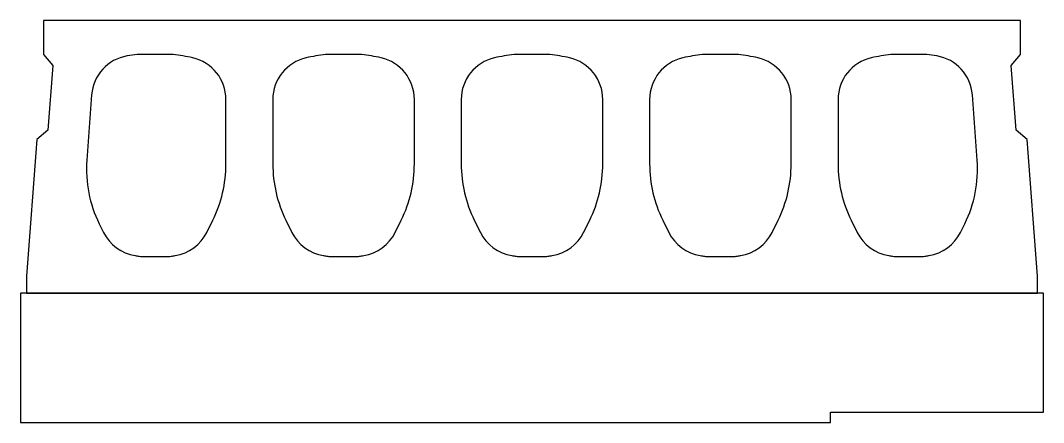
# Model space of a CAD drawing. Header units: millimetres. Extents: x 0 to 1200, y 0 to 472.
import ezdxf

# ---------------------------------------------------------------- set-up
doc = ezdxf.new("R2010")
doc.units = ezdxf.units.MM
doc.layers.add('insulation', color=2, linetype='Continuous')
doc.layers.add('reinforced concrete', color=7, linetype='Continuous')

msp = doc.modelspace()

# ---------------------------------------------------------------- linework, layer by layer
at = {"layer": 'insulation'}
msp.add_lwpolyline([(0, 152), (0, 152), (0, 0), (950, 0), (950, 12), (1200, 12), (1200, 152)], close=True, dxfattribs=at)
at = {"layer": 'reinforced concrete'}
msp.add_lwpolyline([(1193, 152), (1193, 172), (1180.8, 332.3), (1167.9, 343.3), (1162, 419.1), (1173, 432), (1173, 472), (27, 472), (27, 432), (38, 419.1), (32.1, 343.3), (19.2, 332.3), (7, 172), (7, 152), (1193, 152)], dxfattribs=at)
for points in [[(92.3, 233.4), (97.4, 223.2, 0.243738), (134.4, 195.9, 0.00853), (139.4, 195.2, 0.031039), (141.9, 195), (174.1, 195, 0.031039), (176.6, 195.2, 0.00853), (181.6, 195.9, 0.243738), (218.6, 223.2), (225.7, 237.5, 0.114562), (241, 303.6), (241, 379.3, 0.350641), (202, 428.1, 0.029097), (179.1, 431.9, 0.026371), (176.9, 432), (158, 432), (139.1, 432, 0.026371), (136.9, 431.9, 0.014835), (125.2, 430.3, 0.346104), (83.5, 384.6), (77.9, 307.9, 0.133144)], [(397.9, 432), (360.1, 432, 0.026371), (357.9, 431.9, 0.029097), (335, 428.1, 0.350641), (296, 379.3), (296, 303.6, 0.114562), (311.3, 237.5), (318.4, 223.2, 0.243738), (355.4, 195.9, 0.00853), (360.4, 195.2, 0.031039), (362.9, 195), (395.1, 195, 0.031039), (397.6, 195.2, 0.00853), (402.6, 195.9, 0.243738), (439.6, 223.2), (446.7, 237.5, 0.114562), (462, 303.6), (462, 379.3, 0.350641), (423, 428.1, 0.029097), (400.1, 431.9, 0.026371)], [(517, 379.3), (517, 303.6, 0.114562), (532.3, 237.5), (539.4, 223.2, 0.243738), (576.4, 195.9, 0.00853), (581.4, 195.2, 0.031039), (583.9, 195), (616.1, 195, 0.031039), (618.6, 195.2, 0.00853), (623.6, 195.9, 0.243738), (660.6, 223.2), (667.7, 237.5, 0.114562), (683, 303.6), (683, 379.3, 0.350641), (644, 428.1, 0.029097), (621.1, 431.9, 0.026371), (618.9, 432), (581.1, 432, 0.026371), (578.9, 431.9, 0.029097), (556, 428.1, 0.350641)], [(738, 379.3), (738, 303.6, 0.114562), (753.3, 237.5), (760.4, 223.2, 0.243738), (797.4, 195.9, 0.00853), (802.4, 195.2, 0.031039), (804.9, 195), (837.1, 195, 0.031039), (839.6, 195.2, 0.00853), (844.6, 195.9, 0.243738), (881.6, 223.2), (888.7, 237.5, 0.114562), (904, 303.6), (904, 379.3, 0.350641), (865, 428.1, 0.029097), (842.1, 431.9, 0.026371), (839.9, 432), (802.1, 432, 0.026371), (799.9, 431.9, 0.029097), (777, 428.1, 0.350641)], [(1074.8, 430.3, 0.014835), (1063.1, 431.9, 0.026371), (1060.9, 432), (1042, 432), (1023.1, 432, 0.026371), (1020.9, 431.9, 0.029097), (998, 428.1, 0.350641), (959, 379.3), (959, 303.6, 0.114562), (974.3, 237.5), (981.4, 223.2, 0.243738), (1018.4, 195.9, 0.00853), (1023.4, 195.2, 0.031039), (1025.9, 195), (1058.1, 195, 0.031039), (1060.6, 195.2, 0.00853), (1065.6, 195.9, 0.243738), (1102.6, 223.2), (1107.7, 233.4, 0.133144), (1122.1, 307.9), (1116.5, 384.6, 0.346104)]]:
    msp.add_lwpolyline(points, format="xyb", close=True, dxfattribs=at)

doc.saveas('drawing.dxf')
